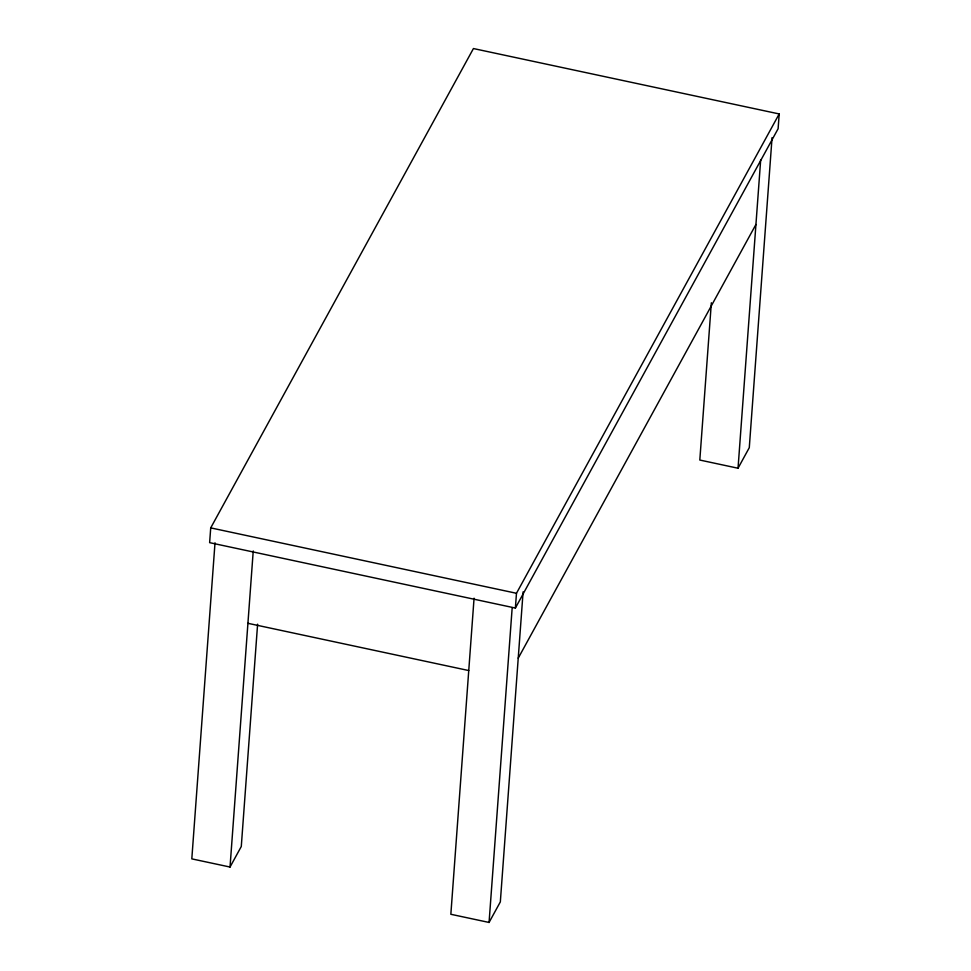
<?xml version="1.0" encoding="UTF-8"?>
<svg xmlns="http://www.w3.org/2000/svg" width="971" height="971" viewBox="0 0 971 971"><rect width="100%" height="100%" fill="white"/><g stroke="black" fill="none" stroke-linecap="round" stroke-linejoin="round"><path stroke-width="1.46" d="M210.719 527.884L209.627 542.655L515.383 608.052L778.111 128.718L779.191 113.947L473.435 48.55L210.719 527.884L516.475 593.281L779.191 113.947M215.016 542.789L191.809 858.874L230.03 867.042L241.281 846.506L257.606 624.183M230.03 867.042L253.237 550.958M474.066 598.197L450.847 914.281L489.068 922.45L500.332 901.901L523.102 591.849M489.068 922.45L512.166 607.882M515.383 608.052L516.475 593.281M711.355 302.77L699.812 460.048L738.033 468.228L749.284 447.68L772.054 137.651M738.033 468.228L760.694 159.681M518.223 658.18L755.923 224.495M247.921 623.309L468.75 670.548"/></g></svg>
